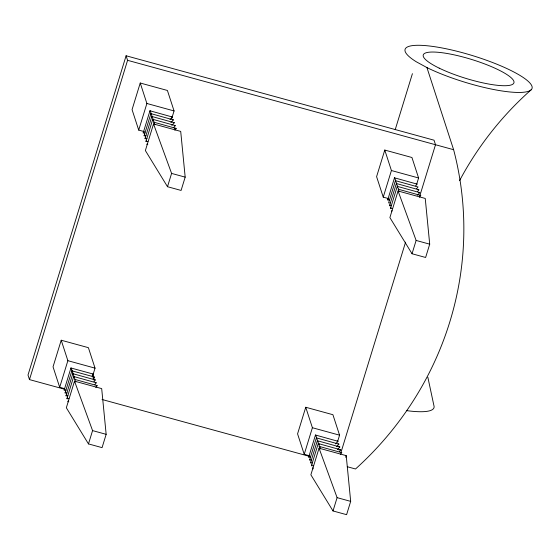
<?xml version="1.0" encoding="UTF-8"?>
<svg xmlns="http://www.w3.org/2000/svg" width="560" height="560" viewBox="0 0 560 560"><rect width="100%" height="100%" fill="white"/><g stroke="black" fill="none" stroke-linecap="round" stroke-linejoin="round"><path stroke-width="0.84" d="M95.802 387.394L97.265 385.651L74.634 379.344L75.81 381.913M174.825 130.193L176.288 128.457L153.657 122.143L154.833 124.712M340.333 454.433L341.796 452.69L319.165 446.383L320.341 448.952M419.356 197.232L420.819 195.496L398.188 189.182L399.364 191.751M92.715 377.118L93.275 374.094L70.938 367.976L64.113 390.25L66.101 390.117M93.639 379.96L94.199 376.936L71.862 370.818L65.037 393.092L67.025 392.959M93.954 381.71L95.417 379.967L72.786 373.66L65.961 395.934L67.949 395.801M94.878 384.552L96.341 382.809L73.71 376.502L66.885 398.776L68.873 398.643M169.967 119.665L172.592 117.082L149.961 110.775L143.136 133.049L145.124 132.916M170.891 122.507L173.516 119.924L150.885 113.617L144.06 135.891L146.048 135.758M171.815 125.349L174.44 122.766L151.809 116.459L144.984 138.733L146.972 138.6M173.901 127.351L175.364 125.615L152.733 119.301L145.908 141.575L147.896 141.449M335.475 443.905L338.1 441.322L315.469 435.015L308.644 457.289L310.632 457.156M336.399 446.747L339.024 444.164L316.393 437.857L309.568 460.131L311.556 459.998M337.323 449.589L339.948 447.006L317.317 440.699L310.492 462.973L312.48 462.84M339.409 451.591L340.872 449.848L318.241 443.541L311.416 465.815L313.404 465.682M415.66 185.864L417.123 184.121L394.492 177.814L387.667 200.088L389.655 199.955M417.508 191.548L418.971 189.805L396.34 183.498L389.515 205.772L391.503 205.639M417.27 195.23L419.895 192.647L397.264 186.34L390.439 208.614L392.427 208.481M419.909 195.496L435.505 144.739L434.028 140.189L126.098 55.769L28 375.053L29.477 379.596L64.911 389.312M29.477 379.596L127.575 60.319L126.098 55.769M92.736 375.62L95.039 368.137L88.389 347.669L61.215 340.221L53.039 366.828L59.689 387.296L64.631 388.647M171.759 118.419L174.062 110.936L167.412 90.468L140.238 83.02L132.062 109.627L138.712 130.095L144.48 131.677M59.689 387.296L67.865 360.689L61.215 340.221M138.712 130.095L146.888 103.488L140.238 83.02M74.515 381.157L66.339 407.764L88.48 443.912L102.067 447.636L106.155 434.329L101.689 388.605L74.515 381.157L92.568 430.605L88.48 443.912M153.538 123.956L145.369 150.563L167.503 186.711L181.09 190.435L185.178 177.135L180.712 131.404L153.538 123.956L171.591 173.411L167.503 186.711M337.526 441.826L339.57 435.176L332.913 414.708L305.746 407.26L297.57 433.867L304.22 454.335L309.162 455.686M416.549 184.632L418.593 177.975L411.943 157.507L384.769 150.059L376.593 176.666L383.243 197.134L388.185 198.492M395.206 129.668L412.412 73.668M304.22 454.335L312.396 427.728L305.746 407.26M383.243 197.134L391.419 170.527L384.769 150.059M319.046 448.196L310.87 474.803L333.011 510.951L346.598 514.675L350.679 501.368L346.22 455.644L319.046 448.196L337.099 497.644L333.011 510.951M398.069 190.995L389.893 217.602L412.034 253.75L425.621 257.474L429.709 244.174L425.243 198.443L398.069 190.995L416.122 240.443L412.034 253.75M340.928 452.557L405.573 242.158M345.709 457.31L346.22 455.644M459.592 180.579C477.834 146.335 502.124 115.493 531.181 89.782M143.241 132.643L143.745 132.055M144.165 135.485L144.669 134.897M145.089 138.334L145.593 137.739M146.013 141.176L146.517 140.581M147.441 143.423L146.832 144.417L147.805 144.557M64.218 389.844L64.722 389.249M65.142 392.686L65.646 392.091M66.066 395.528L66.57 394.933M66.99 398.37L67.487 397.782M68.411 400.624L67.809 401.618L68.782 401.758M93.464 374.682L92.106 376.019M94.388 377.531L93.03 378.861M387.772 199.682L388.276 199.094M389.62 205.366L390.124 204.778M390.544 208.215L391.041 207.62M391.965 210.462L391.657 211.645M308.749 456.883L309.253 456.288M309.673 459.725L310.17 459.13M310.597 462.567L311.094 461.972M311.521 465.409L312.018 464.821M312.942 467.663L312.34 468.657L313.313 468.797M416.584 188.706L418.047 186.963L395.416 180.656L388.591 202.93L390.579 202.797M174.3 128.583L175.994 128.268M338.884 449.981L340.571 449.666M171.619 116.942L172.298 116.9M172.543 119.784L173.222 119.742M173.467 122.626L174.146 122.584M174.391 125.468L175.07 125.426M416.15 183.981L416.829 183.939M417.998 189.665L418.677 189.623M418.922 192.507L419.601 192.465M419.846 195.349L420.518 195.307M92.596 374.143L93.275 374.094M93.52 376.985L94.199 376.936M94.444 379.827L95.123 379.785M95.368 382.669L96.047 382.627M96.292 385.511L96.964 385.469M337.127 441.182L337.806 441.133M338.051 444.024L338.73 443.975M338.975 446.866L339.647 446.824M340.823 452.55L341.495 452.508M127.575 60.319L453.614 149.702A331.079 320.39 -18 0 1 355.516 468.986L347.284 466.725M146.888 103.488L174.062 110.936M391.419 170.527L418.593 177.975M171.591 173.411L185.178 177.135M416.122 240.443L429.709 244.174M67.865 360.689L95.039 368.137M312.396 427.728L339.57 435.176M102.032 399.49L309.568 456.386M92.568 430.605L106.155 434.329M337.099 497.644L350.679 501.368M394.723 178.108L394.492 177.814L395.668 180.383M395.647 180.95L395.416 180.656L396.592 183.225M396.571 183.792L396.34 183.498L397.516 186.067M397.495 186.634L397.264 186.34L398.44 188.909M150.192 111.069L149.961 110.775L151.137 113.344M151.116 113.911L150.885 113.617L152.061 116.186M152.04 116.753L151.809 116.459L153.699 120.386M315.7 435.302L315.469 435.015L316.645 437.577M316.624 438.151L316.393 437.857L317.569 440.426M318.465 443.835L318.241 443.541L320.131 447.468M319.165 446.383L319.816 447.342M72.093 371.112L71.862 370.818L73.038 373.387M153.391 120.26L152.733 119.301L154.623 123.228M317.968 441.658L317.317 440.699L319.207 444.619M71.596 368.935L70.938 367.976L72.828 371.896M73.444 374.619L72.786 373.66L73.962 376.229M74.361 377.461L73.71 376.502L74.886 379.071M426.93 67.564L453.614 149.702M427.847 377.237L433.902 405.538A66.409 13.846 17.1 0 1 406.686 410.634M427.434 67.844L416.283 61.782A66.409 13.846 17.1 0 1 457.926 51.499A66.409 13.846 17.1 0 1 529.949 90.65A66.409 13.846 17.1 0 1 427.434 67.844M439.194 68.138A47.432 9.891 17.1 0 0 513.303 83.811A47.432 9.891 17.1 0 0 453.313 54.677A47.432 9.891 17.1 0 0 439.194 68.138"/></g></svg>
